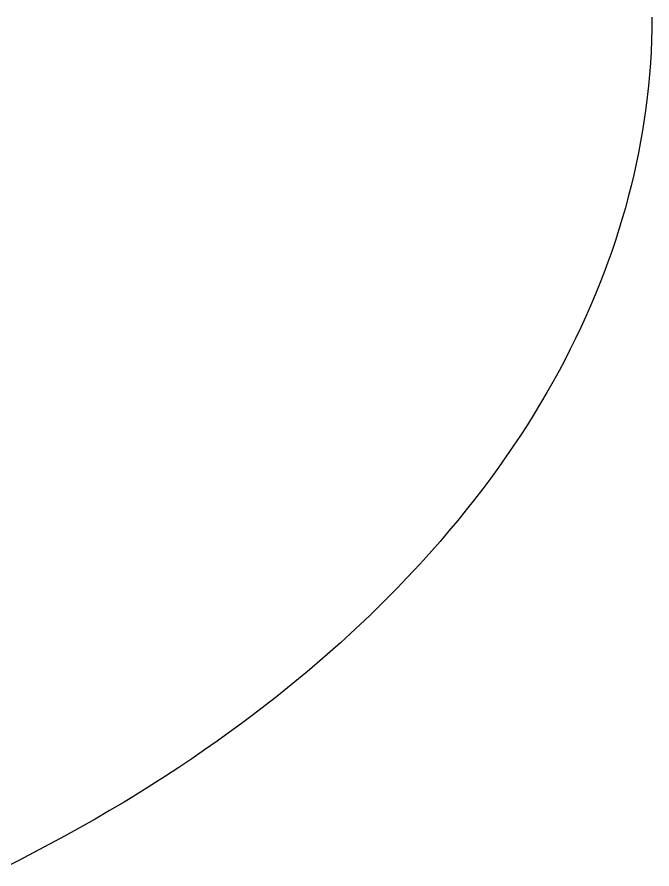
# Model space of a CAD drawing. Extents: x -13345 to 10098, y -1643 to 9113.
# Drawn here: x -8292.559 to -8289.309, y 117.843 to 122.204 of the extents above; entities that cross this region are included whole.
import ezdxf

# ---------------------------------------------------------------- set-up
doc = ezdxf.new("R2010")
doc.units = 0
doc.header["$LTSCALE"] = 192
doc.header["$MEASUREMENT"] = 0
doc.layers.get('0').update_dxf_attribs({"linetype": 'CONTINUOUS'})
doc.layers.add('UTILITIES-PLUMB', color=2, linetype='CONTINUOUS')

# ---------------------------------------------------------------- blocks, each defined once
blk = doc.blocks.new('DrinkingFountain')
blk.add_lwpolyline([(-17.7702, -8.4278), (-17.77, -8.398), (-17.7695, -8.3683), (-17.7679, -8.3092), (-17.7654, -8.2504), (-17.7619, -8.192), (-17.7574, -8.1339), (-17.7521, -8.076), (-17.7458, -8.0184), (-17.7386, -7.961), (-17.7306, -7.9039), (-17.7216, -7.8469), (-17.7118, -7.7901), (-17.701, -7.7334), (-17.6894, -7.6769), (-17.6769, -7.6205), (-17.6635, -7.5642), (-17.6492, -7.508), (-17.634, -7.4519), (-17.6179, -7.3959), (-17.6008, -7.3399), (-17.5829, -7.284), (-17.5641, -7.2282), (-17.5443, -7.1724), (-17.5236, -7.1167), (-17.502, -7.061), (-17.4794, -7.0054), (-17.4559, -6.9498), (-17.4314, -6.8942), (-17.4059, -6.8387), (-17.3795, -6.7832), (-17.3521, -6.7277), (-17.3237, -6.6723), (-17.2944, -6.617), (-17.264, -6.5617), (-17.2326, -6.5064), (-17.2002, -6.4513), (-17.1668, -6.3961), (-17.1324, -6.3411), (-17.0969, -6.2862), (-17.0604, -6.2313), (-17.0229, -6.1766), (-16.9844, -6.1219), (-16.9448, -6.0674), (-16.9041, -6.0131), (-16.8625, -5.9589), (-16.8198, -5.9048), (-16.776, -5.851), (-16.7312, -5.7973), (-16.7085, -5.7705), (-16.6854, -5.7438), (-16.6434, -5.6959), (-16.6005, -5.6482), (-16.5568, -5.6007), (-16.5123, -5.5533), (-16.4669, -5.5061), (-16.4206, -5.459), (-16.3735, -5.4121), (-16.3254, -5.3653), (-16.2763, -5.3186), (-16.2264, -5.272), (-16.1754, -5.2255), (-16.1235, -5.1792), (-16.0705, -5.1329), (-16.0165, -5.0868), (-15.9614, -5.0408), (-15.9053, -4.9949), (-15.848, -4.9491), (-15.7896, -4.9034), (-15.7301, -4.8578), (-15.6694, -4.8123), (-15.6076, -4.767), (-15.5445, -4.7218), (-15.4802, -4.6767), (-15.4147, -4.6318), (-15.3479, -4.587), (-15.2798, -4.5425), (-15.2104, -4.4981), (-15.1397, -4.4538), (-15.0677, -4.4098), (-14.9943, -4.3661), (-14.9196, -4.3225), (-14.8435, -4.2792), (-14.766, -4.2362), (-14.6871, -4.1935), (-14.6069, -4.1511), (-14.5252, -4.109), (-14.4421, -4.0673)])

msp = doc.modelspace()

# ---------------------------------------------------------------- block references
at = {"layer": 'UTILITIES-PLUMB', "rotation": 180}
msp.add_blockref('DrinkingFountain', (-8307.079, 113.7759), dxfattribs=at)

doc.saveas('drawing.dxf')
